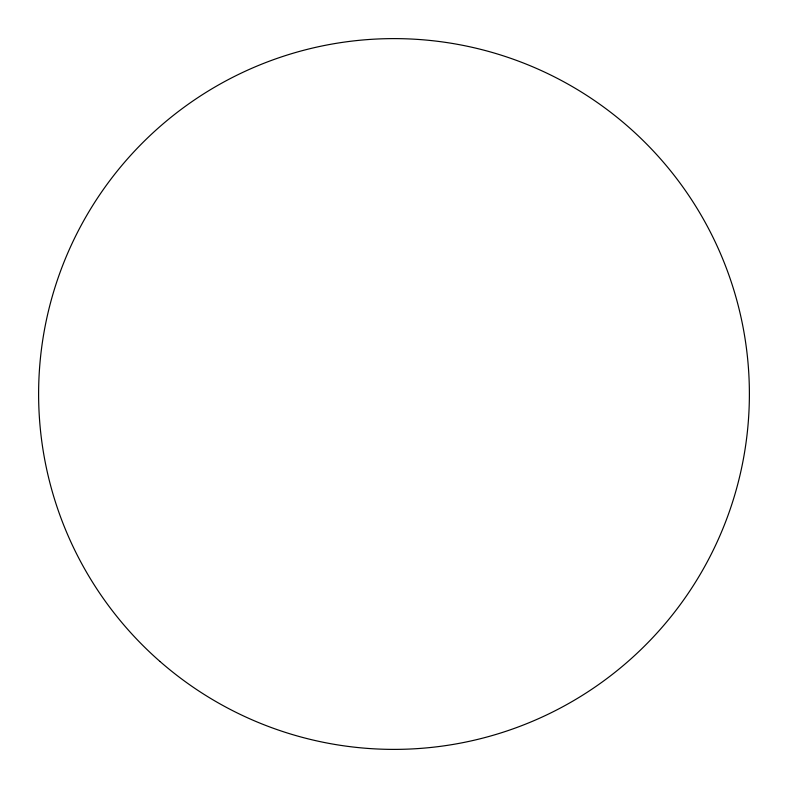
<?xml version="1.0" encoding="UTF-8"?>
<svg xmlns="http://www.w3.org/2000/svg" width="788" height="788" viewBox="0 0 788 788"><rect width="100%" height="100%" fill="white"/><g stroke="black" fill="none" stroke-linecap="round" stroke-linejoin="round"><path stroke-width="1.18" d="M159.964 661.447A355.388 355.388 0 0 0 742.631 462.96A355.388 355.388 0 0 0 279.405 57.593A355.388 355.388 0 0 0 159.964 661.447"/></g></svg>
